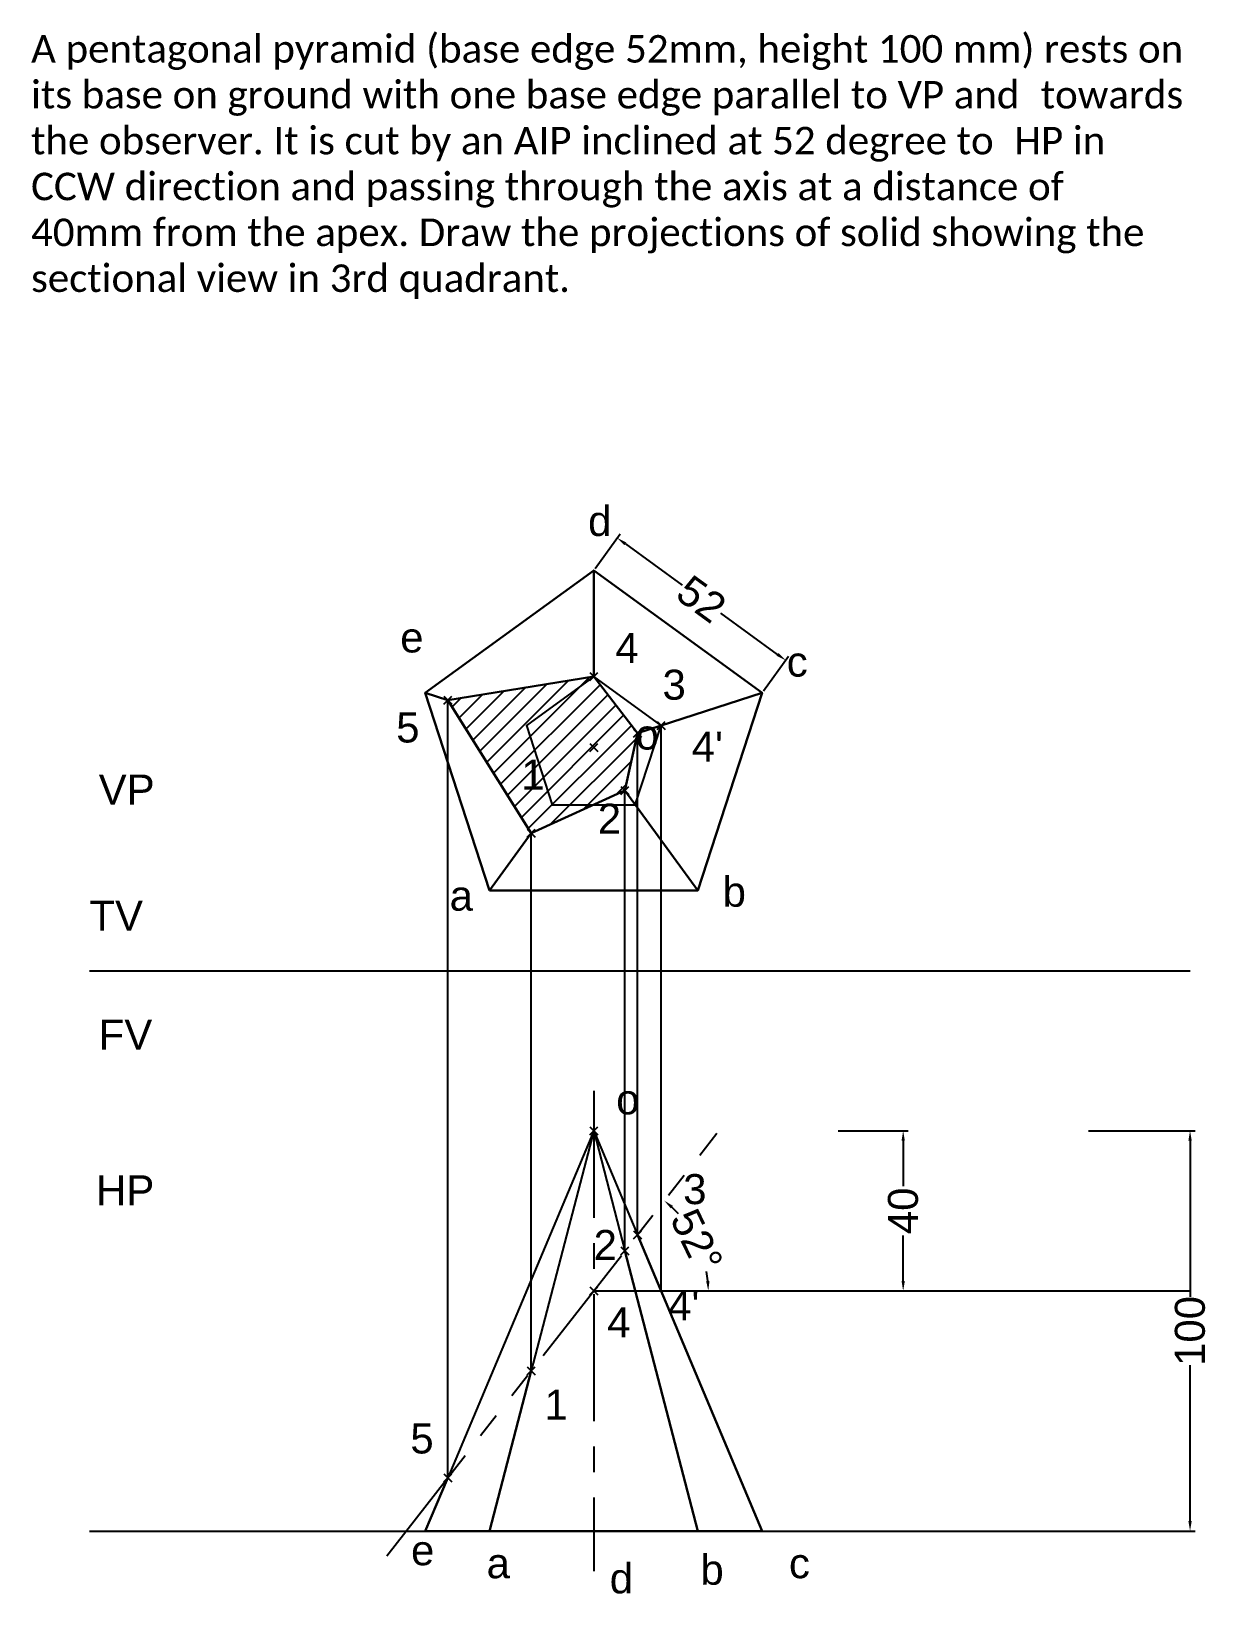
# Model space of a CAD drawing. Header units: millimetres. Extents: x 1765 to 2060, y 1294 to 1685.
import ezdxf

# ---------------------------------------------------------------- set-up
doc = ezdxf.new("R2010")
doc.units = ezdxf.units.MM
doc.header["$PDMODE"] = 3
doc.linetypes.add('CENTER', pattern=[50.8, 31.75, -6.35, 6.35, -6.35])
doc.linetypes.add('PHANTOM', pattern=[63.5, 31.75, -6.35, 6.35, -6.35, 6.35, -6.35])
doc.styles.get("Standard").update_dxf_attribs({"font": 'arial.ttf'})
doc.dimstyles.new('ISO-25', dxfattribs={"dimtxt": 7.5, "dimasz": 2.5, "dimexe": 1.25, "dimexo": 0.625, "dimtad": 0, "dimtxsty": 'Standard', "dimcen": 2.5, "dimadec": 0, "dimazin": 0, "dimtfac": 1, "dimtmove": 0, "dimatfit": 3, "dimfxl": 1, "dimarcsym": 0})

# ---------------------------------------------------------------- blocks, each defined once
blk = doc.blocks.new('*D1')
at = {"color": 0, "lineweight": -2, "transparency": 16777216}
for start, end in [(42.1901, 46.9946), (5.0054, 9.8099)]:
    blk.add_arc((1906, 1370), 28.63, start, end, dxfattribs=at)
at = {"color": 0, "transparency": 16777216}
for points in [[(1925.25, 1390.62), (1925.8, 1391.25), (1923.62, 1392.56)], [(1934.93, 1372.52), (1934.1, 1372.48), (1934.63, 1370)]]:
    blk.add_solid(points, dxfattribs=at)
at = {"layer": 'Defpoints', "color": 0, "transparency": 16777216}
for p in [(1936.78, 1409.4), (1933.33, 1378.53), (1780, 1370), (2055, 1370), (1854.3, 1303.83)]:
    blk.add_point(p, dxfattribs=at)
at = {"color": 0, "transparency": 16777216, "insert": (1931.73, 1382.55), "char_height": 7.5, "attachment_point": 5, "rotation": 296}
blk.add_mtext('52°', dxfattribs=at)
blk = doc.blocks.new('*D2')
at = {"color": 0, "lineweight": -2, "transparency": 16777216}
for p, q in [((1906.37, 1550.53), (1912.63, 1559.14)), ((1913.91, 1556.66), (1928.1, 1546.35)), ((1951.94, 1529.03), (1937.75, 1539.34)), ((1948.44, 1519.96), (1954.69, 1528.57))]:
    blk.add_line(p, q, dxfattribs=at)
at = {"color": 0, "transparency": 16777216}
for points in [[(1914.16, 1556.99), (1913.67, 1556.32), (1911.89, 1558.13)], [(1952.18, 1529.37), (1951.69, 1528.69), (1953.96, 1527.56)]]:
    blk.add_solid(points, dxfattribs=at)
at = {"layer": 'Defpoints', "color": 0, "transparency": 16777216}
for p in [(1906, 1550.02), (1953.96, 1527.56), (1948.07, 1519.45)]:
    blk.add_point(p, dxfattribs=at)
at = {"color": 0, "transparency": 16777216, "insert": (1932.92, 1542.84), "char_height": 7.5, "attachment_point": 5, "rotation": 324}
blk.add_mtext('52', dxfattribs=at)
blk = doc.blocks.new('*D3')
at = {"color": 0, "lineweight": -2, "transparency": 16777216}
for p, q in [((2029.62, 1410), (2056.25, 1410)), ((2055, 1407.5), (2055, 1368.54)), ((2055, 1312.5), (2055, 1351.46)), ((2029.62, 1310), (2056.25, 1310))]:
    blk.add_line(p, q, dxfattribs=at)
at = {"color": 0, "transparency": 16777216}
for points in [[(2054.58, 1407.5), (2055.42, 1407.5), (2055, 1410)], [(2054.58, 1312.5), (2055.42, 1312.5), (2055, 1310)]]:
    blk.add_solid(points, dxfattribs=at)
at = {"layer": 'Defpoints', "color": 0, "transparency": 16777216}
for p in [(2029, 1410), (2029, 1310), (2055, 1310)]:
    blk.add_point(p, dxfattribs=at)
at = {"color": 0, "transparency": 16777216, "insert": (2055, 1360), "char_height": 7.5, "attachment_point": 5, "rotation": 90}
blk.add_mtext('100', dxfattribs=at)
blk = doc.blocks.new('*D4')
at = {"color": 0, "lineweight": -2, "transparency": 16777216}
for p, q in [((1967.12, 1410), (1984.57, 1410)), ((1983.32, 1407.5), (1983.32, 1396.13)), ((1983.32, 1372.5), (1983.32, 1383.87)), ((1967.12, 1370), (1984.57, 1370))]:
    blk.add_line(p, q, dxfattribs=at)
at = {"color": 0, "transparency": 16777216}
for points in [[(1982.91, 1407.5), (1983.74, 1407.5), (1983.32, 1410)], [(1982.91, 1372.5), (1983.74, 1372.5), (1983.32, 1370)]]:
    blk.add_solid(points, dxfattribs=at)
at = {"layer": 'Defpoints', "color": 0, "transparency": 16777216}
for p in [(1966.5, 1410), (1966.5, 1370), (1983.32, 1370)]:
    blk.add_point(p, dxfattribs=at)
at = {"color": 0, "transparency": 16777216, "insert": (1983.32, 1390), "char_height": 7.5, "attachment_point": 5, "rotation": 90}
blk.add_mtext('40', dxfattribs=at)

msp = doc.modelspace()

# ---------------------------------------------------------------- hatches: boundary and pattern name
h = msp.add_hatch()
h.set_pattern_fill('ANSI31', color=256)
h.paths.add_polyline_path([(1889.172, 1511.254), (1869.541, 1517.632), (1890.413, 1484.332), (1895.6, 1491.472)])
h.paths.add_polyline_path([(1906, 1523.479), (1869.541, 1517.632), (1889.172, 1511.254)])
h.paths.add_polyline_path([(1906, 1523.479), (1889.172, 1511.254), (1906, 1505.786)])
h.paths.add_polyline_path([(1906, 1505.786), (1889.172, 1511.254), (1895.6, 1491.472)])
h.paths.add_polyline_path([(1906, 1505.786), (1895.6, 1491.472), (1906, 1491.472), (1913.803, 1495.046)])
h.paths.add_polyline_path([(1906, 1491.472), (1895.6, 1491.472), (1890.413, 1484.332)])
h.paths.add_polyline_path([(1916.938, 1509.34), (1906, 1505.786), (1913.803, 1495.046)])
h.paths.add_polyline_path([(1906, 1523.479), (1906, 1505.786), (1916.938, 1509.34)])
h.paths.add_polyline_path([(1886.02, 1493.381), (1895.612, 1493.381), (1895.612, 1504.677), (1886.02, 1504.677)], flags=9)

# ---------------------------------------------------------------- linework, layer by layer
at = {"lineweight": 30}
for p, q in [((1906, 1550.02), (1906, 1523.479)), ((1863.931, 1519.455), (1869.541, 1517.632)), ((1948.069, 1519.455), (1916.938, 1509.34)), ((1932, 1470), (1913.803, 1495.046)), ((1880, 1470), (1890.413, 1484.332)), ((1916.938, 1384), (1948.069, 1310)), ((1913.803, 1379.988), (1932, 1310)), ((1890.413, 1350.049), (1880, 1310)), ((1869.541, 1323.334), (1863.931, 1310)), ((1863.931, 1310), (1948.069, 1310))]:
    msp.add_line(p, q, dxfattribs=at)
at = {"color": 4}
for p, q in [((1869.541, 1323.334), (1869.541, 1517.632)), ((1922.828, 1370), (1922.828, 1511.254)), ((1916.938, 1384), (1916.938, 1509.34)), ((1913.803, 1379.988), (1913.803, 1495.046)), ((1890.413, 1350.049), (1890.413, 1484.332)), ((1906, 1370), (2055, 1370))]:
    msp.add_line(p, q, dxfattribs=at)
for p, q in [((1780, 1450), (2055, 1450)), ((1906, 1410), (1869.541, 1323.334)), ((1906, 1410), (1890.413, 1350.049)), ((1906, 1410), (1916.938, 1384)), ((1906, 1410), (1913.803, 1379.988)), ((1780, 1310), (2055, 1310))]:
    msp.add_line(p, q)
at = {"color": 5, "linetype": 'CENTER'}
msp.add_line((1906, 1420), (1906, 1300), dxfattribs=at)
at = {"color": 3, "linetype": 'PHANTOM'}
msp.add_line((1854.3, 1303.827), (1936.783, 1409.401), dxfattribs=at)
at = {"lineweight": 30}
msp.add_lwpolyline([(1880, 1470), (1932, 1470), (1948.069, 1519.455), (1906, 1550.02), (1863.931, 1519.455)], close=True, dxfattribs=at)
msp.add_lwpolyline([(1890.413, 1484.332), (1913.803, 1495.046), (1916.938, 1509.34), (1906, 1523.479), (1869.541, 1517.632), (1890.413, 1484.332)], dxfattribs=at)
at = {"color": 4}
msp.add_lwpolyline([(1895.6, 1491.472), (1916.4, 1491.472), (1922.828, 1511.254), (1906, 1523.479), (1889.172, 1511.254)], close=True, dxfattribs=at)
for p in [(1906, 1523.479), (1869.541, 1517.632), (1916.938, 1509.34), (1906, 1505.786), (1913.803, 1495.046), (1890.413, 1484.332), (1906, 1410), (1916.938, 1384), (1913.803, 1379.988), (1906, 1370), (1890.413, 1350.049), (1869.541, 1323.334)]:
    msp.add_point(p)
msp.add_point((1922.828, 1511.254), dxfattribs=at)

# ---------------------------------------------------------------- texts
for s, p in [('d', (1904.595, 1558.619)), ('e', (1857.656, 1529.512)), ('4', (1911.393, 1526.907)), ('c', (1954.229, 1523.481)), ('3', (1923.195, 1517.713)), ('5', (1856.652, 1507.018)), ('o', (1916.464, 1505.255)), ('1', (1887.902, 1495.264)), ('VP', (1782.328, 1491.511)), ('2', (1907.02, 1484.244)), ('b', (1938.211, 1465.992)), ('a', (1870, 1465)), ('TV', (1780, 1460)), ('FV', (1782.328, 1430.3)), ('o', (1911.617, 1414.107)), ('HP', (1781.662, 1391.378)), ('3', (1928.36, 1391.683)), ('2', (1905.975, 1377.725)), ('4', (1909.362, 1358.411)), ('1', (1893.715, 1337.845)), ('5', (1860.191, 1329.382)), ('e', (1860.362, 1301.449)), ('a', (1879.246, 1298.215)), ('b', (1932.659, 1296.597)), ('c', (1954.779, 1298.215)), ('d', (1909.999, 1294.441))]:
    msp.add_text(s, height=7.5).set_placement(p)
for p in [(1930.478, 1502.256), (1924.589, 1362.689)]:
    msp.add_text("4'", height=7.5, dxfattribs=at).set_placement(p)
at = {"insert": (1765.428, 1683.76), "char_height": 7.5, "attachment_point": 1}
msp.add_mtext_dynamic_manual_height_columns('{\\fCalibri|b0|i0|c0|p34;\\H0.91667x;A pentagonal pyramid (base edge 52mm, height 100 mm) rests on its base on ground with one base edge parallel to VP and \\H1.2052x; \\H0.82975x;towards the observer. It is cut by an AIP inclined at 52 degree to \\H1.1298x; \\H0.88511x;HP in CCW direction and passing through the axis at a distance of \\H1.1603x; \\H0.86183x;40mm from the apex. Draw the projections of solid showing the \\H1.152x; \\H0.86803x;sectional view in 3rd quadrant.\\H1.1494x; }', width=289.27373, gutter_width=37.5, heights=[0], dxfattribs=at)

# ---------------------------------------------------------------- dimensions: what is measured, and where the dimension line sits
for p1, p2, distance, picture, middle in [((1906, 1550.02), (1948.069, 1519.455), 10.022, '*D2', (1932.925, 1542.845)), ((1966.497, 1410), (1966.497, 1370), 16.828, '*D4', (1983.325, 1390)), ((2029, 1410), (2029, 1310), 26, '*D3', (2055, 1360))]:
    dim = msp.add_aligned_dim(p1=p1, p2=p2, distance=distance, dimstyle='ISO-25')
    dim.commit()
    dim.dimension.update_dxf_attribs({"geometry": picture, "text_midpoint": middle})
dim = msp.add_angular_dim_2l(base=(1933.326, 1378.529), line1=((1780, 1370), (2055, 1370)), line2=((1854.3, 1303.827), (1936.783, 1409.401)), dimstyle='ISO-25')
dim.commit()
dim.dimension.update_dxf_attribs({"geometry": '*D1', "text_midpoint": (1931.729, 1382.549)})

doc.saveas('drawing.dxf')
